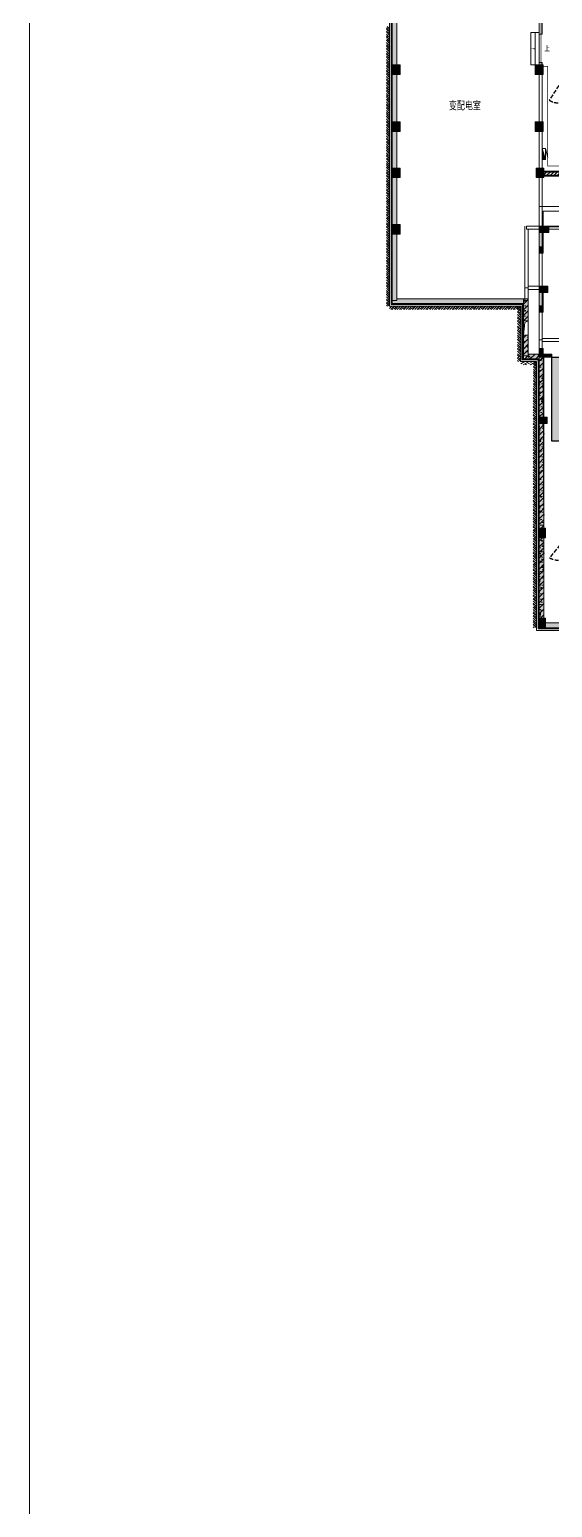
# Model space of a CAD drawing. Extents: x -264757 to 1033689, y 4049843 to 4347093.
# Drawn here: x -124021 to -90951, y 4205315 to 4298849 of the extents above; entities that cross this region are included whole.
import ezdxf

# ---------------------------------------------------------------- set-up
doc = ezdxf.new("R2010")
doc.units = 0
doc.header["$LTSCALE"] = 1000
doc.header["$MEASUREMENT"] = 0
doc.linetypes.add('AX-01DK-PB01$1$A-001-车位参照B1$0$A-001-车位参照B1$0$A-001-车位参照B1$0$A-H4-001-基本图形$0$A-001-车位B1$0$DASH', pattern=[0.35, 0.25, -0.1])
doc.linetypes.add('DASH', pattern=[0.35, 0.25, -0.1])
doc.layers.add('不可售车位', color=255, linetype='Continuous')
doc.layers.add('大车位', color=7, linetype='Continuous')
doc.layers.add('无关图层', color=8, linetype='Continuous', lineweight=0)
doc.layers.add('车位归属楼栋范围线', color=7, linetype='Continuous', true_color=0x19e6c7)
doc.styles.add('AX-01DK-PB01$0$AX-001DK-01-PP01$0$AX-001DK-01-PP01$0$_TCH_DIM', font='SIMPLEX', dxfattribs={"bigfont": 'GBCBIG'})
doc.styles.add('AX-01DK-PB01$1$AX-001DK-01-PB01-02$0$Standard', font='gbenor.shx', dxfattribs={"bigfont": 'gbcbig.shx'})

# ---------------------------------------------------------------- blocks, each defined once
blk = doc.blocks.new('销控车位')
at = {"layer": '不可售车位', "true_color": 0x757b8a}
h = blk.add_hatch(color=8, dxfattribs=at)
h.dxf.hatch_style = 1
h.paths.add_polyline_path([(2400, 0), (2400, -5300), (0, -5300), (0, 0)])
at = {"layer": '不可售车位', "color": 8, "true_color": 0x757b8a}
blk.add_lwpolyline([(2400, 0), (2400, -5300), (0, -5300), (0, 0)], close=True, dxfattribs=at)
blk = doc.blocks.new('AX-01DK-PB01$1$$LinePat$素土夯实')
at = {"layer": '无关图层'}
for p, q in [((0, -210), (210, 0)), ((120, -300), (420, 0)), ((420, 0), (608, -188)), ((495, -300), (795, 0)), ((615, 0), (705, -90)), ((210, -210), (300, -300)), ((315, -105), (502, -293)), ((705, -300), (795, -210))]:
    blk.add_line(p, q, dxfattribs=at)
blk = doc.blocks.new('SX-CK-PB001-WNC$1$20211103.13313888')
at = {"layer": '无关图层'}
h = blk.add_hatch(color=256, dxfattribs=at)
h.dxf.hatch_style = 1
h.paths.add_polyline_path([(0, 600), (400, 600), (400, 0), (0, 0)])
blk.add_lwpolyline([(0, 600), (400, 600), (400, 0), (0, 0)], close=True, dxfattribs=at)
blk.add_point((200, 300), dxfattribs=at)
blk = doc.blocks.new('SX-CK-PB001-WNC$0$20220215.14244236')
at = {"layer": '无关图层'}
h = blk.add_hatch(color=256, dxfattribs=at)
h.dxf.hatch_style = 1
h.paths.add_polyline_path([(600, 500), (600, 0), (0, 0), (0, 500)])
blk.add_lwpolyline([(600, 500), (600, 0), (0, 0), (0, 500)], close=True, dxfattribs=at)
blk.add_point((300, 250), dxfattribs=at)
blk = doc.blocks.new('PX-03CK-XHS$1$$TWTSYS$00000508')
at = {"layer": '无关图层'}
for p, q in [((-0.5, 0.5), (0.32, 1.22)), ((-0.5, 0.5), (-0.5, -0.5)), ((-0.5, -0.5), (0.5, 0.5)), ((0.5, 0.5), (-0.5, 0.5)), ((0.5, -0.5), (0.5, 0.5)), ((-0.5, -0.5), (0.5, -0.5))]:
    blk.add_line(p, q, dxfattribs=at)
blk.add_solid([(0.5, -0.5), (0.5, 0.5), (-0.5, -0.5)], dxfattribs=at)

msp = doc.modelspace()

# ---------------------------------------------------------------- hatches: boundary and pattern name
at = {"layer": '无关图层'}
for points in [[(-101089.6, 4307458), (-101089.6, 4281708), (-100789.6, 4281708), (-100789.6, 4307458)], [(-91187.9, 4286406.9), (-91788.1, 4286406.9), (-91788.1, 4286006.9), (-91187.9, 4286006.9)], [(-91537.8, 4285106.9), (-91538.1, 4284706.9), (-91789.2, 4284706.9), (-91788.8, 4285106.9)], [(-91237.9, 4282606.9), (-91788.1, 4282606.9), (-91788.1, 4282206.9), (-91237.9, 4282206.9)], [(-100789.6, 4281808), (-101089.6, 4281507.9), (-92789.2, 4281510), (-92489.2, 4281810.1)], [(-92789.2, 4281710), (-92789.2, 4280408.4), (-92489.2, 4280408.4), (-92489.2, 4281710)], [(-91537.5, 4281355.9), (-91537.8, 4280955.9), (-91788.9, 4280955.9), (-91788.6, 4281355.9)], [(-92489.1, 4278208.9), (-92489.2, 4279508.4), (-92789.2, 4279508.4), (-92789.1, 4278208.9)], [(-92489.1, 4278308.9), (-92789.1, 4278008.9), (-91788.1, 4278008.9), (-91488.1, 4278308.9)], [(-91787.9, 4278656.9), (-91537.9, 4278656.9), (-91537.9, 4278306.9), (-90987.9, 4278306.9), (-90987.9, 4278106.9), (-91787.9, 4278106.9)], [(-91788.1, 4278208.9), (-91789.1, 4261190.7), (-91489.1, 4261190.7), (-91488.1, 4278208.9)], [(-91787.9, 4273909.1), (-91787.9, 4274309.1), (-91287.9, 4274309.1), (-91287.9, 4273909.1)], [(-91489.1, 4261290.7), (-91789.1, 4260990.7), (-78489.6, 4260990.8), (-78489.6, 4261290.8)]]:
    msp.add_hatch(color=256, dxfattribs=at).paths.add_polyline_path(points)
h = msp.add_hatch(dxfattribs=at)
h.set_pattern_fill('钢筋混凝土', color=256, scale=100)
h.set_pattern_definition([(45, (-4e-05, 0.0001), (-176.776695, 176.776695), []), (50, (-4e-05, 0.0001), (717.26018, -62.752135), [75, -825]), (355, (-4e-05, 0.0001), (-138.75133, 752.19213), [60, -660]), (100.4514, (59.8, -5.2), (578.50938, 689.43954), [63.74019, -701.14211]), (46.1842, (-4e-05, 200), (1067.24105, -165.51901), [112.5, -1237.5]), (96.6356, (88.9, 186.2), (934.6627, 974.11787), [95.6103, -1051.713]), (351.1842, (-4e-05, 200), (934.66195, 974.1186), [90, -990]), (21, (100, 150), (596.90705, -402.61889), [75, -825]), (326, (100, 150), (243.31533, 725.15005), [60, -660]), (71.4514, (149.74, 116.45), (840.22263, 322.5305), [63.74019, -701.14211]), (37.5, (-4e-05, 0.0001), (12.159855, 332.893854), [0, -652, 0, -670, 0, -662.5]), (7.5, (-4e-05, 0.0001), (263.069537, 394.411712), [0, -382, 0, -637, 0, -252.5]), (327.5, (-223, 0.0001), (533.822436, -22.554872), [0, -250, 0, -780, 0, -1035]), (317.5, (-323, 0.0001), (583.18617, 100.10498), [0, -325, 0, -518, 0, -735])])
h.paths.add_polyline_path([(-101089.6, 4281508), (-101089.6, 4303108), (-100789.6, 4303108), (-100789.6, 4281808), (-92789.2, 4281808), (-92789.3, 4281508)])
h = msp.add_hatch(dxfattribs=at)
h.set_pattern_fill('ANSI31', color=256, scale=100, angle=360)
h.set_pattern_definition([(45, (-43118.35, 214968.15), (-112.2532015, 112.2532015), [])])
h.paths.add_polyline_path([(-88987.9, 4289826.9), (-91489.6, 4289826.9), (-91489.6, 4289627), (-88987.9, 4289627)])
h = msp.add_hatch(color=256, dxfattribs=at)
h.dxf.hatch_style = 1
h.paths.add_polyline_path([(-91188.1, 4286406.9), (-91188.1, 4286156.9), (-91538.1, 4286156.9), (-91538.1, 4284706.9), (-91788.1, 4284706.9), (-91788.1, 4286406.9)])
h = msp.add_hatch(color=256, dxfattribs=at)
h.dxf.hatch_style = 1
h.paths.add_polyline_path([(-91288.1, 4282606.9), (-91288.1, 4282406.9), (-91537.9, 4282406.9), (-91537.8, 4280956.9), (-91788, 4280956.9), (-91788.1, 4282606.9)])
h = msp.add_hatch(dxfattribs=at)
h.set_pattern_fill('钢筋混凝土', color=256, scale=100)
h.set_pattern_definition([(45, (-1380303.02, 3830452.62), (-176.776695, 176.776695), []), (50, (-1380303, 3830452.6), (717.26018, -62.75213), [75, -825]), (355, (-1380303, 3830452.6), (-138.75133, 752.19213), [60, -660]), (100.4514, (-1380243.25, 3830447.4), (578.50938, 689.43954), [63.7402, -701.1421]), (46.1842, (-1380303, 3830652.6), (1067.24105, -165.519), [112.5, -1237.5]), (96.6356, (-1380214.1, 3830638.8), (934.6627, 974.1179), [95.6103, -1051.713]), (351.1842, (-1380303, 3830652.6), (934.66195, 974.1186), [90, -990]), (21, (-1380203, 3830602.6), (596.90705, -402.6189), [75, -825]), (326, (-1380203, 3830602.6), (243.31533, 725.15005), [60, -660]), (71.4514, (-1380153.3, 3830569.06), (840.22263, 322.5305), [63.7402, -701.1421]), (37.5, (-1380303.02, 3830452.62), (12.159855, 332.893854), [0, -652, 0, -670, 0, -662.5]), (7.5, (-1380303.02, 3830452.6), (263.06954, 394.41171), [0, -382, 0, -637, 0, -252.5]), (327.5, (-1380526.02, 3830452.62), (533.822436, -22.55487), [0, -250, 0, -780, 0, -1035]), (317.5, (-1380626, 3830452.6), (583.18617, 100.10498), [0, -325, 0, -518, 0, -735])])
h.paths.add_polyline_path([(-92788.3, 4281808), (-92788.3, 4278006.9), (-91787.9, 4278006.9), (-91787.9, 4273906.9), (-91537.9, 4273906.9), (-91537.9, 4278306.9), (-92488.1, 4278306.9), (-92488.2, 4281808)])
h.paths.add_polyline_path([(-92788.1, 4279506.9), (-92488.1, 4279506.9), (-92488.1, 4280406.9), (-92788.1, 4280406.9)], flags=16)
h = msp.add_hatch(dxfattribs=at)
h.set_pattern_fill('钢筋混凝土', color=256, scale=100)
h.set_pattern_definition([(45, (-4e-05, 0.0001), (-176.776695, 176.776695), []), (50, (-4e-05, 0.0001), (717.26018, -62.752135), [75, -825]), (355, (-4e-05, 0.0001), (-138.75133, 752.19213), [60, -660]), (100.4514, (59.8, -5.2), (578.50938, 689.43954), [63.74019, -701.14211]), (46.1842, (-4e-05, 200), (1067.24105, -165.51901), [112.5, -1237.5]), (96.6356, (88.9, 186.2), (934.6627, 974.11787), [95.6103, -1051.713]), (351.1842, (-4e-05, 200), (934.66195, 974.1186), [90, -990]), (21, (100, 150), (596.90705, -402.61889), [75, -825]), (326, (100, 150), (243.31533, 725.15005), [60, -660]), (71.4514, (149.74, 116.45), (840.22263, 322.5305), [63.74019, -701.14211]), (37.5, (-4e-05, 0.0001), (12.159855, 332.893854), [0, -652, 0, -670, 0, -662.5]), (7.5, (-4e-05, 0.0001), (263.069537, 394.411712), [0, -382, 0, -637, 0, -252.5]), (327.5, (-223, 0.0001), (533.822436, -22.554872), [0, -250, 0, -780, 0, -1035]), (317.5, (-323, 0.0001), (583.18617, 100.10498), [0, -325, 0, -518, 0, -735])])
h.paths.add_polyline_path([(-91489.6, 4260990.7), (-91489.6, 4273906.9), (-91789.6, 4273906.9), (-91789.6, 4260990.7)])

# ---------------------------------------------------------------- linework, layer by layer
at = {"layer": '大车位', "linetype": 'AX-01DK-PB01$1$A-001-车位参照B1$0$A-001-车位参照B1$0$A-001-车位参照B1$0$A-H4-001-基本图形$0$A-001-车位B1$0$DASH'}
msp.add_line((-90484.6, 4266231.8, 0), (-91133.5, 4265417.4, 0), dxfattribs=at)
at = {"layer": '大车位', "linetype": 'AX-01DK-PB01$1$A-001-车位参照B1$0$A-001-车位参照B1$0$A-001-车位参照B1$0$A-H4-001-基本图形$0$A-001-车位B1$0$DASH', "elevation": 0}
msp.add_lwpolyline([(-90552.4, 4295306.9), (-91152.4, 4294385)], dxfattribs=at)
at = {"layer": '大车位', "linetype": 'AX-01DK-PB01$1$A-001-车位参照B1$0$A-001-车位参照B1$0$A-001-车位参照B1$0$A-H4-001-基本图形$0$A-001-车位B1$0$DASH'}
msp.add_arc((-90552.4, 4295306.9, 0), 1100, 236.944269, 270, dxfattribs=at)
msp.add_ellipse((-90484.6, 4266231.8), major_axis=(1189.6, 0), ratio=0.816787, start_param=4.1354576, end_param=4.712389, dxfattribs=at)
at = {"layer": '无关图层'}
for p, q in [((-124020.9, 4347092.9), (-124020.9, 4049842.9)), ((-101089.6, 4307458), (-101089.6, 4281708)), ((-100789.6, 4307458), (-100789.6, 4281708)), ((-101257.3, 4307207.6), (-101251.4, 4281337.9)), ((-101251.4, 4281337.9), (-101257.3, 4307207.6)), ((-101151.4, 4281437.9), (-101157.3, 4307207.6)), ((-101141.4, 4281447.9), (-101147.3, 4307207.6)), ((-91789.9, 4300208), (-91790.1, 4298554)), ((-91590.1, 4298554), (-91589.9, 4300208)), ((-92310.6, 4298658), (-92050.1, 4298658)), ((-92310.6, 4296608), (-92310.6, 4298658)), ((-92050.1, 4298658), (-91789.6, 4298658)), ((-92050.1, 4296608), (-92050.1, 4298658)), ((-92050.1, 4298658), (-92050.1, 4296608)), ((-91790.1, 4298554), (-91590.1, 4298554)), ((-91789.6, 4298658), (-91789.6, 4296608)), ((-92050.1, 4296608), (-92310.6, 4296608)), ((-91789.6, 4296608), (-92050.1, 4296608)), ((-91790.2, 4296754), (-91790.9, 4289976.9)), ((-91590.2, 4296754), (-91790.2, 4296754)), ((-91590.9, 4289976.9), (-91590.2, 4296754)), ((-91790.9, 4289976.9), (-91791.3, 4286407.4)), ((-91590.9, 4289976.9), (-91790.9, 4289976.9)), ((-91590.9, 4289976.9), (-91591.3, 4286407.4)), ((-91489.6, 4290076.9), (-91590.9, 4290076.9)), ((-91590.9, 4289876.9), (-91489.6, 4289876.9)), ((-91489.6, 4289876.9), (-91489.6, 4290076.9)), ((-92689.2, 4286406.2), (-92690.2, 4282506.9)), ((-92589.2, 4286406.3), (-91689.7, 4286406.3)), ((-92589.2, 4286406.3), (-92589.2, 4286206.3)), ((-92589.2, 4286206.3), (-91689.7, 4286206.3)), ((-92489.2, 4286206.3), (-92490.2, 4282506.9)), ((-91591.3, 4286407.4), (-91791.3, 4286407.4)), ((-91789.7, 4286206.3), (-91789.9, 4282506.9)), ((-91689.7, 4286406.3), (-87937.9, 4286406.5)), ((-91689.7, 4286406.3), (-91689.7, 4286206.3)), ((-91689.7, 4286406.3), (-91689.7, 4286206.3)), ((-91689.7, 4286206.3), (-87937.9, 4286206.5)), ((-91589.7, 4286206.3), (-91589.9, 4282506.9)), ((-92690.2, 4282506.9), (-92690.4, 4281710)), ((-92490.2, 4282506.9), (-92690.2, 4282506.9)), ((-92490.2, 4282506.9), (-92490.4, 4281710)), ((-92490.2, 4282606.9), (-91789.8, 4282606.9)), ((-92490.2, 4282406.9), (-91789.9, 4282406.9)), ((-91789.9, 4282506.9), (-91790.5, 4279206.9)), ((-91589.9, 4282506.9), (-91789.9, 4282506.9)), ((-91589.9, 4282506.9), (-91789.9, 4282506.9)), ((-91589.9, 4282506.9), (-91590.5, 4279206.9)), ((-101251.4, 4281337.9), (-92958.6, 4281339.9)), ((-92958.6, 4281339.9), (-101251.4, 4281337.9)), ((-92858.6, 4281440), (-101151.4, 4281437.9)), ((-92848.6, 4281450), (-101141.4, 4281447.9)), ((-101131.4, 4281457.9), (-92838.6, 4281460)), ((-100789.6, 4281708), (-101089.6, 4281708)), ((-101089.6, 4281507.9), (-92789.2, 4281510)), ((-100789.6, 4281808), (-92489.2, 4281810.1)), ((-92958.6, 4281339.9), (-92958.7, 4277838.9)), ((-92958.7, 4277838.9), (-92958.6, 4281339.9)), ((-92858.7, 4277938.9), (-92858.6, 4281440)), ((-92848.7, 4277948.9), (-92848.6, 4281450)), ((-92838.6, 4281460), (-92838.7, 4277958.9)), ((-92789.2, 4281710), (-92789.2, 4280408.4)), ((-92489.2, 4281710), (-92789.2, 4281710)), ((-92490.4, 4281710), (-92690.4, 4281710)), ((-92489.2, 4280408.4), (-92489.2, 4281710)), ((-92789.2, 4280408.4), (-92489.2, 4280408.4)), ((-92489.2, 4279508.4), (-92789.2, 4279508.4)), ((-92789.2, 4279508.4), (-92789.1, 4278208.9)), ((-92489.1, 4278208.9), (-92489.2, 4279508.4)), ((-90213.1, 4279306.9), (-91590.5, 4279306.9)), ((-92489.1, 4278308.9), (-91488.1, 4278308.9)), ((-91790.5, 4279206.9), (-91790.5, 4278306.9)), ((-91590.5, 4279206.9), (-91790.5, 4279206.9)), ((-91590.5, 4279206.9), (-91790.5, 4279206.9)), ((-91590.5, 4278306.9), (-91790.5, 4278306.9)), ((-91590.5, 4279206.9), (-91590.5, 4278306.9)), ((-91590.5, 4279106.9), (-90213.1, 4279106.9)), ((-92958.7, 4277838.9), (-91958.6, 4277838.9)), ((-91958.6, 4277838.9), (-92958.7, 4277838.9)), ((-91858.6, 4277938.9), (-92858.7, 4277938.9)), ((-91848.6, 4277948.9), (-92848.7, 4277948.9)), ((-92838.7, 4277958.9), (-91838.6, 4277958.9)), ((-92789.1, 4278208.9), (-92489.1, 4278208.9)), ((-92789.1, 4278008.9), (-91788.1, 4278008.9)), ((-91960, 4260821.2), (-91958.6, 4277838.9)), ((-91958.6, 4277838.9), (-91959.9, 4260990.7)), ((-91860, 4260920.6), (-91858.6, 4277938.9)), ((-91850, 4260930.6), (-91848.6, 4277948.9)), ((-91838.6, 4277958.9), (-91839.9, 4260990.7)), ((-91788.1, 4278208.9), (-91789.1, 4261190.7)), ((-91488.1, 4278208.9), (-91788.1, 4278208.9)), ((-91488.1, 4278208.9), (-91489.1, 4261190.7)), ((-78389.6, 4260820.4), (-91960, 4260821.2)), ((-78389.6, 4260919.9), (-91860, 4260920.6)), ((-78389.6, 4260929.9), (-91850, 4260930.6)), ((-91489.1, 4261190.7), (-91789.1, 4261190.7)), ((-91789.1, 4260990.7), (-78489.6, 4260990.8)), ((-78389.6, 4260939.9), (-91789.1, 4260940.6)), ((-91489.1, 4261290.7), (-78489.6, 4261290.8))]:
    msp.add_line(p, q, dxfattribs=at)
for points in [[(-101089.6, 4281508), (-101089.6, 4303108), (-100789.6, 4303108), (-100789.6, 4281808), (-92789.2, 4281808), (-92789.3, 4281508)], [(-88937.9, 4289876.9), (-91539.6, 4289876.9), (-91539.6, 4289577), (-88937.9, 4289577)], [(-88987.9, 4289826.9), (-91489.6, 4289826.9), (-91489.6, 4289627), (-88987.9, 4289627)], [(-87938.7, 4286356.9), (-87938.7, 4287356.9), (-91538.3, 4287356.9), (-91538.3, 4286356.9)], [(-91188.1, 4286406.9), (-91188.1, 4286156.9), (-91538.1, 4286156.9), (-91538.1, 4284706.9), (-91788.1, 4284706.9), (-91788.1, 4286406.9)], [(-91187.9, 4286406.9), (-91788.1, 4286406.9), (-91788.1, 4286006.9), (-91187.9, 4286006.9)], [(-91537.8, 4285106.9), (-91538.1, 4284706.9), (-91789.2, 4284706.9), (-91788.8, 4285106.9)], [(-91237.9, 4282606.9), (-91788.1, 4282606.9), (-91788.1, 4282206.9), (-91237.9, 4282206.9)], [(-92788.3, 4281808), (-92788.3, 4278006.9), (-91787.9, 4278006.9), (-91787.9, 4273906.9), (-91537.9, 4273906.9), (-91537.9, 4278306.9), (-92488.1, 4278306.9), (-92488.2, 4281808)], [(-91537.5, 4281355.9), (-91537.8, 4280955.9), (-91788.9, 4280955.9), (-91788.6, 4281355.9)], [(-92488.1, 4279506.9), (-92788.1, 4279506.9), (-92788.1, 4280406.9), (-92488.1, 4280406.9)], [(-91787.9, 4278656.9), (-91537.9, 4278656.9), (-91537.9, 4278306.9), (-90987.9, 4278306.9), (-90987.9, 4278106.9), (-91787.9, 4278106.9)], [(-91489.6, 4260990.7), (-91489.6, 4273906.9), (-91789.6, 4273906.9), (-91789.6, 4260990.7)], [(-91787.9, 4273909.1), (-91787.9, 4274309.1), (-91287.9, 4274309.1), (-91287.9, 4273909.1)]]:
    msp.add_lwpolyline(points, close=True, dxfattribs=at)
msp.add_lwpolyline([(-91556.1, 4297631, 0, 0, 0), (-92310.6, 4297631, 0, 80, 0), (-92010.6, 4297631, 0, 0, 0)], format="xyseb", dxfattribs=at)
for points in [[(-87688.2, 4286356.9), (-87688.7, 4287656.9), (-91788.3, 4287656.9), (-91788.3, 4286356.9)], [(-92488.2, 4280406.9), (-92697.8, 4280302.7), (-92788.1, 4279506.9)]]:
    msp.add_lwpolyline(points, dxfattribs=at)
at = {"layer": '无关图层', "ltscale": 0.5}
msp.add_lwpolyline([(-91288.1, 4282606.9), (-91288.1, 4282406.9), (-91537.9, 4282406.9), (-91537.8, 4280956.9), (-91788, 4280956.9), (-91788.1, 4282606.9)], close=True, dxfattribs=at)
at = {"layer": '车位归属楼栋范围线', "linetype": 'DASH', "ltscale": 5, "const_width": 50}
msp.add_lwpolyline([(-91489.1, 4261290.7), (-78839.6, 4261290.7), (-78839.6, 4267288), (-69884.5, 4267288), (-69884.5, 4261658.5), (-69884.5, 4260878), (-54338.3, 4260878), (-54338.3, 4272552.9), (-61895.3, 4272552.9), (-61895.3, 4307557.8), (-67539.6, 4307557.8), (-67539.6, 4313016.8), (-74742.8, 4313016.8), (-74742.8, 4307558), (-82539.6, 4307558), (-82539.6, 4312873.6), (-89438.8, 4312873.6), (-89438.8, 4307558), (-91789.2, 4307558), (-91790.5, 4278306.9), (-91537.9, 4278306.9)], close=True, dxfattribs=at)
msp.add_lwpolyline([(-49993, 4302163), (-49993, 4285775.2), (-55888.9, 4285775.2), (-55888.9, 4296158), (-61592.5, 4296158), (-61592.5, 4286116.3), (-64959.8, 4286116.3), (-64959.8, 4290220), (-77251.7, 4290220), (-77251.7, 4286156.8), (-80437.6, 4286156.8), (-80437.6, 4290216.6), (-91251.4, 4290216.6), (-91251.4, 4296522.8), (-91675.2, 4296522.8), (-91675.2, 4303108)], dxfattribs=at)

# ---------------------------------------------------------------- block references
at = {"layer": '不可售车位'}
msp.add_blockref('销控车位', (-90987.9, 4278106.9), dxfattribs=at)
at = {"layer": '无关图层'}
for name, p, xscale, yscale, zscale, rotation in [('AX-01DK-PB01$1$$LinePat$素土夯实', (-101255.5, 4299040.8), 0.6747838071015365, 0.6666666666666666, 0.6666666666666666, 270.0132082097941), ('AX-01DK-PB01$1$$LinePat$素土夯实', (-101255.4, 4298504.4), 0.6747838071015365, 0.6666666666666666, 0.6666666666666666, 270.0132082097941), ('AX-01DK-PB01$1$$LinePat$素土夯实', (-101255.2, 4297967.9), 0.6747838071015365, 0.6666666666666666, 0.6666666666666666, 270.0132082097941), ('AX-01DK-PB01$1$$LinePat$素土夯实', (-101255.1, 4297431.5), 0.6747838071015365, 0.6666666666666666, 0.6666666666666666, 270.0132082097941), ('AX-01DK-PB01$1$$LinePat$素土夯实', (-101255, 4296895), 0.6747838071015365, 0.6666666666666666, 0.6666666666666666, 270.0132082097941), ('AX-01DK-PB01$1$$LinePat$素土夯实', (-101254.9, 4296358.6), 0.6747838071015365, 0.6666666666666666, 0.6666666666666666, 270.0132082097941), ('AX-01DK-PB01$1$$LinePat$素土夯实', (-101254.8, 4295822.1), 0.6747838071015365, 0.6666666666666666, 0.6666666666666666, 270.0132082097941), ('AX-01DK-PB01$1$$LinePat$素土夯实', (-101254.6, 4295285.7), 0.6747838071015365, 0.6666666666666666, 0.6666666666666666, 270.0132082097941), ('AX-01DK-PB01$1$$LinePat$素土夯实', (-101254.5, 4294749.2), 0.6747838071015365, 0.6666666666666666, 0.6666666666666666, 270.0132082097941), ('AX-01DK-PB01$1$$LinePat$素土夯实', (-101254.4, 4294212.8), 0.6747838071015365, 0.6666666666666666, 0.6666666666666666, 270.0132082097941), ('AX-01DK-PB01$1$$LinePat$素土夯实', (-101254.3, 4293676.3), 0.6747838071015365, 0.6666666666666666, 0.6666666666666666, 270.0132082097941), ('AX-01DK-PB01$1$$LinePat$素土夯实', (-101254.1, 4293139.9), 0.6747838071015365, 0.6666666666666666, 0.6666666666666666, 270.0132082097941), ('AX-01DK-PB01$1$$LinePat$素土夯实', (-101254, 4292603.4), 0.6747838071015365, 0.6666666666666666, 0.6666666666666666, 270.0132082097941), ('AX-01DK-PB01$1$$LinePat$素土夯实', (-101253.9, 4292066.9), 0.6747838071015365, 0.6666666666666666, 0.6666666666666666, 270.0132082097941), ('AX-01DK-PB01$1$$LinePat$素土夯实', (-101253.8, 4291530.5), 0.6747838071015365, 0.6666666666666666, 0.6666666666666666, 270.0132082097941), ('AX-01DK-PB01$1$$LinePat$素土夯实', (-101253.6, 4290994), 0.6747838071015365, 0.6666666666666666, 0.6666666666666666, 270.0132082097941), ('AX-01DK-PB01$1$$LinePat$素土夯实', (-101253.5, 4290457.6), 0.6747838071015365, 0.6666666666666666, 0.6666666666666666, 270.0132082097941), ('PX-03CK-XHS$1$$TWTSYS$00000508', (-91490.9, 4290977.9), 700, 200, 700, 270), ('AX-01DK-PB01$1$$LinePat$素土夯实', (-101253.4, 4289921.1), 0.6747838071015365, 0.6666666666666666, 0.6666666666666666, 270.0132082097941), ('AX-01DK-PB01$1$$LinePat$素土夯实', (-101253.3, 4289384.7), 0.6747838071015365, 0.6666666666666666, 0.6666666666666666, 270.0132082097941), ('AX-01DK-PB01$1$$LinePat$素土夯实', (-101253.1, 4288848.2), 0.6747838071015365, 0.6666666666666666, 0.6666666666666666, 270.0132082097941), ('AX-01DK-PB01$1$$LinePat$素土夯实', (-101253, 4288311.8), 0.6747838071015365, 0.6666666666666666, 0.6666666666666666, 270.0132082097941), ('AX-01DK-PB01$1$$LinePat$素土夯实', (-101252.9, 4287775.3), 0.6747838071015365, 0.6666666666666666, 0.6666666666666666, 270.0132082097941), ('AX-01DK-PB01$1$$LinePat$素土夯实', (-101252.8, 4287238.9), 0.6747838071015365, 0.6666666666666666, 0.6666666666666666, 270.0132082097941), ('AX-01DK-PB01$1$$LinePat$素土夯实', (-101252.6, 4286702.4), 0.6747838071015365, 0.6666666666666666, 0.6666666666666666, 270.0132082097941), ('AX-01DK-PB01$1$$LinePat$素土夯实', (-101252.5, 4286166), 0.6747838071015365, 0.6666666666666666, 0.6666666666666666, 270.0132082097941), ('AX-01DK-PB01$1$$LinePat$素土夯实', (-101252.4, 4285629.5), 0.6747838071015365, 0.6666666666666666, 0.6666666666666666, 270.0132082097941), ('AX-01DK-PB01$1$$LinePat$素土夯实', (-101252.3, 4285093.1), 0.6747838071015365, 0.6666666666666666, 0.6666666666666666, 270.0132082097941), ('AX-01DK-PB01$1$$LinePat$素土夯实', (-101252.2, 4284556.6), 0.6747838071015365, 0.6666666666666666, 0.6666666666666666, 270.0132082097941), ('AX-01DK-PB01$1$$LinePat$素土夯实', (-101252, 4284020.1), 0.6747838071015365, 0.6666666666666666, 0.6666666666666666, 270.0132082097941), ('AX-01DK-PB01$1$$LinePat$素土夯实', (-101251.9, 4283483.7), 0.6747838071015365, 0.6666666666666666, 0.6666666666666666, 270.0132082097941), ('AX-01DK-PB01$1$$LinePat$素土夯实', (-101251.8, 4282947.2), 0.6747838071015365, 0.6666666666666666, 0.6666666666666666, 270.0132082097941), ('AX-01DK-PB01$1$$LinePat$素土夯实', (-101251.7, 4282410.8), 0.6747838071015365, 0.6666666666666666, 0.6666666666666666, 270.0132082097941), ('AX-01DK-PB01$1$$LinePat$素土夯实', (-101251.5, 4281874.3), 0.6747838071015365, 0.6666666666666666, 0.6666666666666666, 270.0132082097941), ('AX-01DK-PB01$1$$LinePat$素土夯实', (-101251.4, 4281337.9), 0.6954158132836992, 0.6666666666666666, 0.6666666666666666, 0.01418446682625935), ('AX-01DK-PB01$1$$LinePat$素土夯实', (-100698.6, 4281338), 0.6954158132836992, 0.6666666666666666, 0.6666666666666666, 0.01418446682625935), ('AX-01DK-PB01$1$$LinePat$素土夯实', (-100145.7, 4281338.2), 0.6954158132836992, 0.6666666666666666, 0.6666666666666666, 0.01418446682625935), ('AX-01DK-PB01$1$$LinePat$素土夯实', (-99592.8, 4281338.3), 0.6954158132836992, 0.6666666666666666, 0.6666666666666666, 0.01418446682625935), ('AX-01DK-PB01$1$$LinePat$素土夯实', (-99040, 4281338.4), 0.6954158132836992, 0.6666666666666666, 0.6666666666666666, 0.01418446682625935), ('AX-01DK-PB01$1$$LinePat$素土夯实', (-98487.1, 4281338.6), 0.6954158132836992, 0.6666666666666666, 0.6666666666666666, 0.01418446682625935), ('AX-01DK-PB01$1$$LinePat$素土夯实', (-97934.3, 4281338.7), 0.6954158132836992, 0.6666666666666666, 0.6666666666666666, 0.01418446682625935), ('AX-01DK-PB01$1$$LinePat$素土夯实', (-97381.4, 4281338.8), 0.6954158132836992, 0.6666666666666666, 0.6666666666666666, 0.01418446682625935), ('AX-01DK-PB01$1$$LinePat$素土夯实', (-96828.6, 4281339), 0.6954158132836992, 0.6666666666666666, 0.6666666666666666, 0.01418446682625935), ('AX-01DK-PB01$1$$LinePat$素土夯实', (-96275.7, 4281339.1), 0.6954158132836992, 0.6666666666666666, 0.6666666666666666, 0.01418446682625935), ('AX-01DK-PB01$1$$LinePat$素土夯实', (-95722.9, 4281339.3), 0.6954158132836992, 0.6666666666666666, 0.6666666666666666, 0.01418446682625935), ('AX-01DK-PB01$1$$LinePat$素土夯实', (-95170, 4281339.4), 0.6954158132836992, 0.6666666666666666, 0.6666666666666666, 0.01418446682625935), ('AX-01DK-PB01$1$$LinePat$素土夯实', (-94617.1, 4281339.5), 0.6954158132836992, 0.6666666666666666, 0.6666666666666666, 0.01418446682625935), ('AX-01DK-PB01$1$$LinePat$素土夯实', (-94064.3, 4281339.7), 0.6954158132836992, 0.6666666666666666, 0.6666666666666666, 0.01418446682625935), ('AX-01DK-PB01$1$$LinePat$素土夯实', (-93511.4, 4281339.8), 0.6954158132836992, 0.6666666666666666, 0.6666666666666666, 0.01418446682625935), ('AX-01DK-PB01$1$$LinePat$素土夯实', (-92958.6, 4281339.9), 0.7339785405569628, 0.6666666666666666, 0.6666666666666666, 269.9984856585848), ('AX-01DK-PB01$1$$LinePat$素土夯实', (-92958.6, 4280756.4), 0.7339785405569628, 0.6666666666666666, 0.6666666666666666, 269.9984856585848), ('AX-01DK-PB01$1$$LinePat$素土夯实', (-92958.6, 4280172.9), 0.7339785405569628, 0.6666666666666666, 0.6666666666666666, 269.9984856585848), ('AX-01DK-PB01$1$$LinePat$素土夯实', (-92958.6, 4279589.4), 0.7339785405569628, 0.6666666666666666, 0.6666666666666666, 269.9984856585848), ('AX-01DK-PB01$1$$LinePat$素土夯实', (-92958.6, 4279005.9), 0.7339785405569628, 0.6666666666666666, 0.6666666666666666, 269.9984856585848), ('AX-01DK-PB01$1$$LinePat$素土夯实', (-92958.7, 4278422.4), 0.7339785405569628, 0.6666666666666666, 0.6666666666666666, 269.9984856585848), ('AX-01DK-PB01$1$$LinePat$素土夯实', (-92958.7, 4277838.9), 1.257891782982359, 0.6666666666666666, 0.6666666666666666, 0.001690119097590832), ('AX-01DK-PB01$1$$LinePat$素土夯实', (-91958.6, 4277838.9), 0.6836365877574768, 0.6666666666666666, 0.6666666666666666, 269.995574069365), ('AX-01DK-PB01$1$$LinePat$素土夯实', (-91958.7, 4276751.9), 0.6836365877574768, 0.6666666666666666, 0.6666666666666666, 269.995574069365), ('AX-01DK-PB01$1$$LinePat$素土夯实', (-91958.7, 4277295.4), 0.6836365877574768, 0.6666666666666666, 0.6666666666666666, 269.995574069365), ('AX-01DK-PB01$1$$LinePat$素土夯实', (-91958.8, 4275664.9), 0.6836365877574768, 0.6666666666666666, 0.6666666666666666, 269.995574069365), ('AX-01DK-PB01$1$$LinePat$素土夯实', (-91958.8, 4276208.4), 0.6836365877574768, 0.6666666666666666, 0.6666666666666666, 269.995574069365), ('AX-01DK-PB01$1$$LinePat$素土夯实', (-91958.9, 4275121.4), 0.6836365877574768, 0.6666666666666666, 0.6666666666666666, 269.995574069365), ('AX-01DK-PB01$1$$LinePat$素土夯实', (-91958.9, 4274577.9), 0.6836365877574768, 0.6666666666666666, 0.6666666666666666, 269.995574069365), ('AX-01DK-PB01$1$$LinePat$素土夯实', (-91958.9, 4274034.5), 0.6836365877574768, 0.6666666666666666, 0.6666666666666666, 269.995574069365), ('AX-01DK-PB01$1$$LinePat$素土夯实', (-91959, 4272947.5), 0.6836365877574768, 0.6666666666666666, 0.6666666666666666, 269.995574069365), ('AX-01DK-PB01$1$$LinePat$素土夯实', (-91959, 4273491), 0.6836365877574768, 0.6666666666666666, 0.6666666666666666, 269.995574069365), ('AX-01DK-PB01$1$$LinePat$素土夯实', (-91959.1, 4271860.5), 0.6836365877574768, 0.6666666666666666, 0.6666666666666666, 269.995574069365), ('AX-01DK-PB01$1$$LinePat$素土夯实', (-91959.1, 4272404), 0.6836365877574768, 0.6666666666666666, 0.6666666666666666, 269.995574069365), ('AX-01DK-PB01$1$$LinePat$素土夯实', (-91959.2, 4271317), 0.6836365877574768, 0.6666666666666666, 0.6666666666666666, 269.995574069365), ('AX-01DK-PB01$1$$LinePat$素土夯实', (-91959.2, 4270230), 0.6836365877574768, 0.6666666666666666, 0.6666666666666666, 269.995574069365), ('AX-01DK-PB01$1$$LinePat$素土夯实', (-91959.2, 4270773.5), 0.6836365877574768, 0.6666666666666666, 0.6666666666666666, 269.995574069365), ('AX-01DK-PB01$1$$LinePat$素土夯实', (-91959.3, 4269143), 0.6836365877574768, 0.6666666666666666, 0.6666666666666666, 269.995574069365), ('AX-01DK-PB01$1$$LinePat$素土夯实', (-91959.3, 4269686.5), 0.6836365877574768, 0.6666666666666666, 0.6666666666666666, 269.995574069365), ('AX-01DK-PB01$1$$LinePat$素土夯实', (-91959.4, 4268599.5), 0.6836365877574768, 0.6666666666666666, 0.6666666666666666, 269.995574069365), ('AX-01DK-PB01$1$$LinePat$素土夯实', (-91959.4, 4268056), 0.6836365877574768, 0.6666666666666666, 0.6666666666666666, 269.995574069365), ('AX-01DK-PB01$1$$LinePat$素土夯实', (-91959.4, 4267512.6), 0.6836365877574768, 0.6666666666666666, 0.6666666666666666, 269.995574069365), ('AX-01DK-PB01$1$$LinePat$素土夯实', (-91959.5, 4266425.6), 0.6836365877574768, 0.6666666666666666, 0.6666666666666666, 269.995574069365), ('AX-01DK-PB01$1$$LinePat$素土夯实', (-91959.5, 4266969.1), 0.6836365877574768, 0.6666666666666666, 0.6666666666666666, 269.995574069365), ('AX-01DK-PB01$1$$LinePat$素土夯实', (-91959.6, 4265338.6), 0.6836365877574768, 0.6666666666666666, 0.6666666666666666, 269.995574069365), ('AX-01DK-PB01$1$$LinePat$素土夯实', (-91959.6, 4265882.1), 0.6836365877574768, 0.6666666666666666, 0.6666666666666666, 269.995574069365), ('AX-01DK-PB01$1$$LinePat$素土夯实', (-91959.7, 4264795.1), 0.6836365877574768, 0.6666666666666666, 0.6666666666666666, 269.995574069365), ('AX-01DK-PB01$1$$LinePat$素土夯实', (-91959.7, 4263708.1), 0.6836365877574768, 0.6666666666666666, 0.6666666666666666, 269.995574069365), ('AX-01DK-PB01$1$$LinePat$素土夯实', (-91959.7, 4264251.6), 0.6836365877574768, 0.6666666666666666, 0.6666666666666666, 269.995574069365), ('AX-01DK-PB01$1$$LinePat$素土夯实', (-91959.8, 4262621.1), 0.6836365877574768, 0.6666666666666666, 0.6666666666666666, 269.995574069365), ('AX-01DK-PB01$1$$LinePat$素土夯实', (-91959.8, 4263164.6), 0.6836365877574768, 0.6666666666666666, 0.6666666666666666, 269.995574069365), ('AX-01DK-PB01$1$$LinePat$素土夯实', (-91959.9, 4262077.6), 0.6836365877574768, 0.6666666666666666, 0.6666666666666666, 269.995574069365), ('AX-01DK-PB01$1$$LinePat$素土夯实', (-91959.9, 4261534.2), 0.6836365877574768, 0.6666666666666666, 0.6666666666666666, 269.995574069365)]:
    msp.add_blockref(name, p, dxfattribs=dict(at, xscale=xscale, yscale=yscale, zscale=zscale, rotation=rotation))
at = {"layer": '无关图层', "rotation": 90}
for p in [(-100589.6, 4296008), (-91539.6, 4296008), (-100589.6, 4292408), (-91539.6, 4292408), (-100589.6, 4289478), (-91489.6, 4289478), (-100589.6, 4285907.9)]:
    msp.add_blockref('SX-CK-PB001-WNC$0$20220215.14244236', p, dxfattribs=at)
at = {"layer": '无关图层'}
for p in [(-91789.6, 4266688), (-91789.6, 4260990.7)]:
    msp.add_blockref('SX-CK-PB001-WNC$1$20211103.13313888', p, dxfattribs=at)

# ---------------------------------------------------------------- texts
for s, height, style, p in [('上', 337.6, 'AX-01DK-PB01$0$AX-001DK-01-PP01$0$AX-001DK-01-PP01$0$_TCH_DIM', (-91451.1, 4297456)), ('变配电室', 506.38, 'AX-01DK-PB01$1$AX-001DK-01-PB01-02$0$Standard', (-97499.4, 4293744.9))]:
    msp.add_text(s, height=height, dxfattribs=dict(at, style=style)).set_placement(p)

doc.saveas('drawing.dxf')
